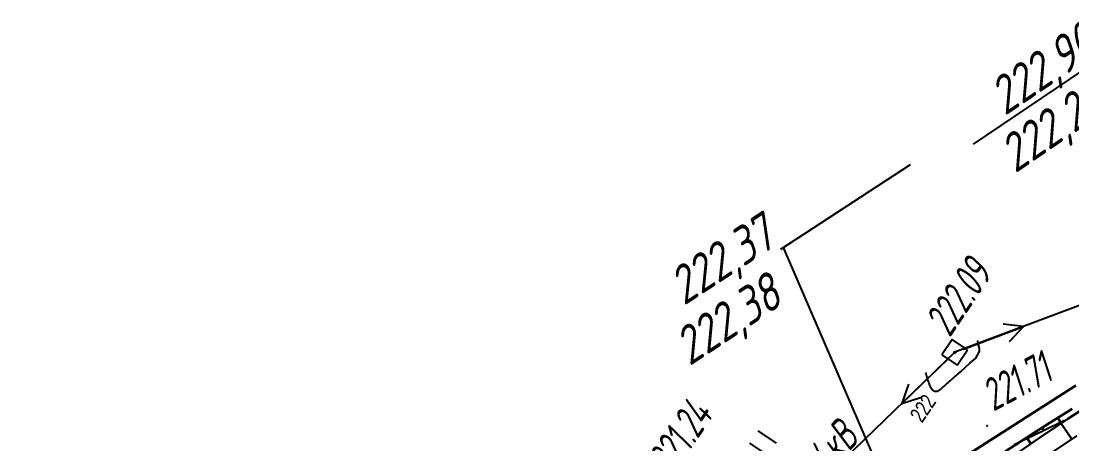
# Model space of a CAD drawing. Header units: millimetres. Extents: x -1799 to 6962, y -1020 to 4121.
# Drawn here: x 3637.1 to 3751.4, y 3107.9 to 3153.9 of the extents above; entities that cross this region are included whole.
import ezdxf
from ezdxf import colors
from ezdxf.entities.mleader import LeaderData, LeaderLine
from ezdxf.math import Vec2, Vec3

# ---------------------------------------------------------------- set-up
doc = ezdxf.new("R2010")
doc.units = ezdxf.units.MM
doc.linetypes.add('CONTI', pattern=[0])
for name, color, linetype, lineweight in [('10', 1, 'Continuous', 35), ('КОПИЯ_ОСЬ_13_ОТКОСЫ', 7, 'Continuous', 30), ('Отметки', 5, 'Continuous', 30)]:
    doc.layers.add(name, color=color, linetype=linetype, lineweight=lineweight)
for name, color, linetype in [('GOR_BDEFAULT', 212, 'CONTI'), ('NAD_MDEFAULT', 7, 'CONTI'), ('PI_OTDEFAULT', 172, 'CONTI'), ('PI_TTDEFAULT', 5, 'CONTI'), ('SIT_LDEFAULT', 7, 'CONTI'), ('USLZNDEFAULT', 7, 'CONTI'), ('ZAPSKDEFAULT', 7, 'CONTI')]:
    doc.layers.add(name, color=color, linetype=linetype)
doc.styles.add('eskd', font='spds.shx', dxfattribs={"width": 1.2, "oblique": 15})
doc.styles.add('SHRFT', font='TXT', dxfattribs={"width": 3.5})
doc.styles.add('ГОСТ', font='', dxfattribs={"oblique": 15, "height": 4})
doc.styles.get('ГОСТ').set_extended_font_data('GOST type A')

# ---------------------------------------------------------------- blocks, each defined once
blk = doc.blocks.new('BL_2011')
at = {"color": 0}
for p, q in [((0, 0), (0, 2.4)), ((1.6, 0), (1.6, 2.4))]:
    blk.add_line(p, q, dxfattribs=at)
blk = doc.blocks.new('BL_27')
at = {"color": 0}
for p, q in [((1, 1), (-1, 1)), ((-1, 1), (-1, -1)), ((1, -1), (1, 1)), ((-1, -1), (1, -1))]:
    blk.add_line(p, q, dxfattribs=at)
blk.add_circle((0, 0), 0.1, dxfattribs=at)
blk = doc.blocks.new('*U52')
at = {"layer": 'КОПИЯ_ОСЬ_13_ОТКОСЫ'}
for points in [[(486.039123535156, 880.33349609375), (489.404754638672, 882.5125122070309), (490.213806152344, 883.0267944335941), (491.023529052734, 883.537963867188), (493.318572998047, 884.9645385742191)], [(486.619537353516, 879.6454467773441), (489.784759521484, 881.821411132813), (492.875549316406, 883.889038085938), (494.37890625, 884.878173828125)], [(491.770355224609, 884.002197265625), (492.144622802734, 883.4000854492191)], [(490.076202392578, 882.9392700195309), (490.222503662109, 882.709106445313)], [(488.393829345703, 881.8578491210941), (488.838623046875, 881.1709594726559)]]:
    blk.add_lwpolyline(points, dxfattribs=at)
blk = doc.blocks.new('_None')

msp = doc.modelspace()

# ---------------------------------------------------------------- linework, layer by layer
at = {"layer": '10'}
msp.add_line((3751.805964376612, 3114.223480734428), (3724.9359643765, 3097.063480734279), dxfattribs=at)
msp.add_lwpolyline([(3751.805964376612, 3114.223480734428), (3724.9359643765, 3097.063480734279), (3708.645964376463, 3083.113480734092), (3696.475964376537, 3067.103480734316), (3689.535964376593, 3053.053480734502), (3682.645964376463, 3028.403480735061), (3677.525964376351, 3002.273480734241), (3673.515964376575, 2965.033480734949), (3670.385964376686, 2948.323480734986), (3653.765964376575, 2907.463480734651), (3639.005964376332, 2882.743480734912), (3625.715964376295, 2865.653480735061), (3592.505964376332, 2834.923480734614), (3493.495964376556, 2731.233480734204), (3483.275964376351, 2723.163480734837), (3391.29596437637, 2664.393480734353), (3376.695964376277, 2652.193480734167), (3361.055964376612, 2633.243480734912), (3356.615964376668, 2613.263480734465), (3360.79596437637, 2590.303480734502)], dxfattribs=at)
at = {"layer": 'GOR_BDEFAULT', "color": 212, "elevation": 222, "flags": 128}
for points in [[(3736.261700376412, 3113.739212735009), (3736.331700376419, 3113.679215735209), (3736.401700376426, 3113.639214735863), (3736.481700376442, 3113.619217735169), (3736.551700376449, 3113.609215734911), (3736.631700376407, 3113.609215734911), (3736.711700376423, 3113.629212735606), (3736.79170037644, 3113.659211734695), (3736.871700376398, 3113.699212734972), (3736.951700376414, 3113.749215735507), (3737.03170037643, 3113.799218735111), (3737.111700376447, 3113.859215734911), (3737.191700376405, 3113.929215735209), (3737.271700376421, 3113.989212735009), (3737.351700376437, 3114.059212735307), (3737.431700376395, 3114.129212735606), (3737.511700376412, 3114.199212734972), (3737.581700376419, 3114.26921173503), (3737.661700376435, 3114.339211735328), (3737.741700376451, 3114.409211734695), (3737.8117003764, 3114.479210735683), (3737.891700376416, 3114.539216734854), (3737.961700376423, 3114.609215734911), (3738.03170037643, 3114.669213734952), (3738.101700376437, 3114.739212735009), (3738.181700376395, 3114.799218735111), (3738.251700376402, 3114.859215734911), (3738.321700376409, 3114.929215735209), (3738.391700376416, 3114.989212735009), (3738.451700376414, 3115.049218735111), (3738.521700376421, 3115.109215734911), (3738.591700376428, 3115.169213734952), (3738.661700376435, 3115.219216735487), (3738.721700376433, 3115.279213735287), (3738.78170037643, 3115.339211735328), (3738.851700376437, 3115.389214735863), (3738.911700376435, 3115.439217735467), (3738.971700376433, 3115.499215735507), (3739.021700376421, 3115.549218735111), (3739.081700376419, 3115.589211735328), (3739.131700376407, 3115.639214735863), (3739.181700376395, 3115.679215735209), (3739.231700376442, 3115.729210735683), (3739.28170037643, 3115.76921173503), (3739.321700376409, 3115.799218735111), (3739.361700376447, 3115.839211735328), (3739.771700376421, 3116.199212734972), (3740.29170037644, 3116.659211734695), (3740.911700376435, 3117.20921473523), (3741.341700376428, 3117.929215735209), (3741.341700376428, 3117.999215735507), (3741.331700376419, 3118.079216734891), (3741.331700376419, 3118.159211734695), (3741.321700376409, 3118.249215735507), (3741.301700376449, 3118.339211735328), (3741.29170037644, 3118.419213734952), (3741.271700376421, 3118.509217735765), (3741.251700376402, 3118.599213735585), (3741.231700376442, 3118.679215735209), (3741.211700376423, 3118.76921173503), (3741.191700376405, 3118.849213735585), (3741.171700376444, 3118.919213734952), (3741.151700376426, 3118.989212735009), (3741.131700376407, 3119.059212735307), (3741.111700376447, 3119.119217735169)], [(3735.451700376414, 3115.639214735863), (3735.481700376442, 3115.529213735287), (3735.511700376412, 3115.399216735189), (3735.551700376449, 3115.26921173503), (3735.601700376437, 3115.129212735606), (3735.641700376416, 3114.989212735009), (3735.691700376405, 3114.839211735328), (3735.751700376402, 3114.689217735467), (3735.801700376449, 3114.539216734854), (3735.861700376447, 3114.399216735189), (3735.921700376444, 3114.259217735765), (3735.981700376442, 3114.129212735606), (3736.051700376449, 3114.009217735765), (3736.121700376398, 3113.909211734695), (3736.181700376395, 3113.809212735307), (3736.261700376412, 3113.739212735009)], [(3735.451700376414, 3115.639214735863), (3735.481700376442, 3115.529213735287), (3735.511700376412, 3115.399216735189), (3735.551700376449, 3115.26921173503), (3735.601700376437, 3115.129212735606), (3735.641700376416, 3114.989212735009), (3735.691700376405, 3114.839211735328), (3735.751700376402, 3114.689217735467), (3735.801700376449, 3114.539216734854), (3735.861700376447, 3114.399216735189), (3735.921700376444, 3114.259217735765), (3735.981700376442, 3114.129212735606), (3736.051700376449, 3114.009217735765), (3736.121700376398, 3113.909211734695), (3736.181700376395, 3113.809212735307), (3736.261700376412, 3113.739212735009)]]:
    msp.add_lwpolyline(points, dxfattribs=at)
at = {"layer": 'PI_TTDEFAULT', "color": 5}
for p in [(3738.631700376407, 3117.849213735585, 222.089), (3742.161700376435, 3109.839211735328, 221.712)]:
    msp.add_point(p, dxfattribs=at)
at = {"layer": 'SIT_LDEFAULT', "color": 7}
for p, q in [((3770.881700376407, 3129.989212735009), (3738.631700376407, 3117.849213735585)), ((3739.571700376409, 3118.199212734972), (3746.121700376398, 3120.669213734952)), ((3746.121700376398, 3120.669213734952), (3743.891700376416, 3120.899216735189)), ((3744.601700376437, 3119.029213735287), (3746.121700376398, 3120.669213734952)), ((3738.631700376407, 3117.849213735585), (3713.081700376419, 3093.149216735189)), ((3737.911700376435, 3117.149216735189), (3732.881700376407, 3112.289216734854)), ((3733.621700376398, 3114.399216735189), (3732.881700376407, 3112.289216734854)), ((3732.881700376407, 3112.289216734854), (3735.011700376412, 3112.95921473523)), ((3750.571700376409, 3110.429215735209), (3748.211700376423, 3109.279213735287)), ((3748.211700376423, 3109.279213735287), (3745.091700376428, 3107.779213735287))]:
    msp.add_line(p, q, dxfattribs=at)
at = {"layer": 'КОПИЯ_ОСЬ_13_ОТКОСЫ'}
for points in [[(3744.686481492807, 3106.369207371411), (3747.851520555307, 3108.54517172688), (3750.942340867807, 3110.612737644848), (3752.445758836557, 3111.601934422192)], [(3751.356403367807, 3108.405096043286), (3750.203571336557, 3110.118597019848)], [(3748.853961961557, 3106.721990574536), (3751.920368211557, 3108.784612644848)]]:
    msp.add_lwpolyline(points, dxfattribs=at)

# ---------------------------------------------------------------- block references
at = {"layer": 'USLZNDEFAULT', "color": 7, "rotation": 56}
msp.add_blockref('BL_27', (3738.631700376407, 3117.849213735585), dxfattribs=at)
at = {"layer": 'ZAPSKDEFAULT', "color": 7, "rotation": 56}
msp.add_blockref('BL_2011', (3718.351700376437, 3106.639214735863), dxfattribs=at)
at = {"layer": 'КОПИЯ_ОСЬ_13_ОТКОСЫ'}
msp.add_blockref('*U52', (3258.066791793108, 2226.723744223279), dxfattribs=at)

# ---------------------------------------------------------------- texts
at = {"layer": 'GOR_BDEFAULT', "color": 212, "style": 'SHRFT', "width": 0.75}
msp.add_text('222', height=1.722262, rotation=55.69318000000001, dxfattribs=at).set_placement((3735.074380376385, 3110.08933373486, 222))
at = {"layer": 'NAD_MDEFAULT', "color": 7, "style": 'eskd', "oblique": 10, "width": 0.8}
msp.add_text('0.4кВ', height=3.5, rotation=47, dxfattribs=at).set_placement((3723.401700376426, 3102.989212735009))
at = {"layer": 'PI_OTDEFAULT', "color": 172, "style": 'eskd', "oblique": 10, "width": 0.8}
for s, rotation, p in [('222.09', 56, (3738.091700376428, 3119.379212735606)), ('221.71', 28, (3742.821700376409, 3111.369217735169)), ('221.24', 56, (3707.951700376414, 3104.319214735565))]:
    msp.add_text(s, height=3.5, rotation=rotation, dxfattribs=at).set_placement(p)
at = {"layer": 'Отметки', "color": 0, "style": 'ГОСТ', "oblique": 15}
for s, rotation, p in [('222,27', 34.38740616949509, (3745.177969140999, 3137.255719237414, 126.574)), ('222,38', 33.49451777858648, (3709.785134203566, 3116.305318025326, 126.574))]:
    msp.add_text(s, height=4, rotation=rotation, dxfattribs=at).set_placement(p)

# ---------------------------------------------------------------- leaders
at = {"layer": 'Отметки', "ltscale": 0.2}
ml = msp.add_multileader_mtext('Standard', dxfattribs=at)
ml.set_content('222,90', color=256, style='ГОСТ')
ml.set_leader_properties()
ml.set_arrow_properties(name='NONE')
ml.build(insert=Vec2(0, 0))
ml.multileader.update_dxf_attribs({"text_left_attachment_type": 6, "text_right_attachment_type": 6, "dogleg_length": 0.36, "arrow_head_size": 2})
ctx = ml.context
ctx.base_point, ctx.arrow_head_size, ctx.landing_gap_size, ctx.plane_origin, ctx.plane_x_axis, ctx.plane_y_axis = Vec3(3737.612853666189, 3138.424342147388), 2, 0, Vec3(3808.832867863772, 3097.45441742373), Vec3(0.8283122400423184, 0.5602667516425337), Vec3(-0.5602667516425337, 0.8283122400423184)
ctx.left_attachment, ctx.right_attachment, ctx.text_align_type = 6, 6, 2
notes = []
notes.append((ctx, [(1, (1, 1, 0), (3754.880424330311, 3150.104050905828), (-0.8283122400423185, -0.5602667516425337), 0.3600000000000005, [(0, [(3783.43327739079, 3119.657076086302)], 0, [])])]))
ctx.mtext.insert, ctx.mtext.text_direction, ctx.mtext.rotation, ctx.mtext.alignment, ctx.mtext.line_spacing_style, ctx.mtext.flow_direction = Vec3(3752.004764580381, 3153.712946423714), Vec3(0.8283122400423186, 0.5602667516425338), 0.5947078073161551, 3, 2, 5
ml = msp.add_multileader_mtext('Standard', dxfattribs=at)
ml.set_content('222,37', color=256, style='ГОСТ')
ml.set_leader_properties()
ml.set_arrow_properties(name='NONE')
ml.build(insert=Vec2(0, 0))
ml.multileader.update_dxf_attribs({"text_left_attachment_type": 6, "text_right_attachment_type": 6, "dogleg_length": 0.36, "arrow_head_size": 2})
ctx = ml.context
ctx.base_point, ctx.arrow_head_size, ctx.landing_gap_size, ctx.plane_origin, ctx.plane_x_axis, ctx.plane_y_axis = Vec3(3702.257620409165, 3117.631386973444), 2, 0, Vec3(3760.502846148805, 3070.873010038783), Vec3(0.8369424170153551, 0.547290956074094), Vec3(-0.547290956074094, 0.8369424170153551)
ctx.left_attachment, ctx.right_attachment, ctx.text_align_type = 6, 6, 2
notes.append((ctx, [(1, (1, 1, 0), (3720.035382595359, 3129.256569621538), (-0.836942417015355, -0.5472909560740937), 0.3600000000000004, [(0, [(3735.452328562746, 3093.468779920985)], 0, [])])]))
ctx.mtext.insert, ctx.mtext.text_direction, ctx.mtext.rotation, ctx.mtext.alignment, ctx.mtext.line_spacing_style, ctx.mtext.flow_direction = Vec3(3717.216310206373, 3132.909838942264), Vec3(0.8369424170153551, 0.547290956074094), 0.5791239650394416, 3, 2, 5
for ctx, leaders in notes:
    for number, flags, end, landing, length, lines in leaders:
        leader = LeaderData()
        leader.index, (leader.has_last_leader_line, leader.has_dogleg_vector, leader.attachment_direction) = number, flags
        leader.last_leader_point, leader.dogleg_vector, leader.dogleg_length = Vec3(end), Vec3(landing), length
        for number, points, colour, breaks in lines:
            line = LeaderLine()
            line.index, line.vertices, line.color, line.breaks = number, Vec3.list(points), colors.encode_raw_color(colour), breaks
            leader.lines.append(line)
        ctx.leaders.append(leader)

doc.saveas('drawing.dxf')
